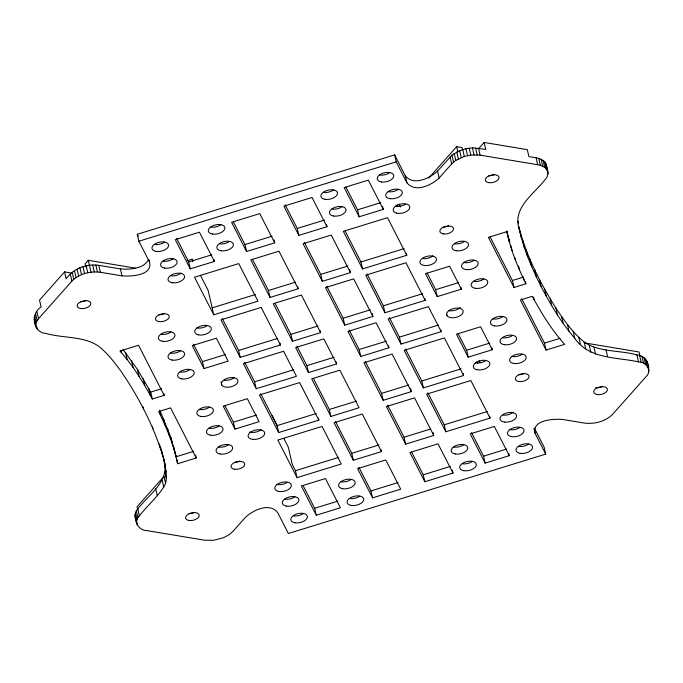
<?xml version="1.0" encoding="UTF-8"?>
<svg xmlns="http://www.w3.org/2000/svg" width="683" height="683" viewBox="0 0 683 683"><rect width="100%" height="100%" fill="white"/><g stroke="black" fill="none" stroke-linecap="round" stroke-linejoin="round"><path stroke-width="1.02" d="M136.66 523.332C135.149 518.628 133.637 512.779 137.77 508.903C149.551 493.698 171.629 480.098 163.365 457.823C165.303 466.19 167.42 474.924 165.593 483.496C159.318 495.935 147.776 504.899 139.366 515.844C132.733 521.761 139.366 530.7 146.913 530.606L204.49 540.193L213.796 540.27L223.35 537.769L228.814 534.909L232.92 531.425L245.453 517.304C253.291 510.013 269.554 502.21 277.691 512.617L288.371 533.491L545.726 454.11L544.138 447.169L534.422 428.19M160.488 446.767L162.981 456.645C153.897 426.337 139.153 397.882 121.369 371.8C114.744 362.596 107.683 353.538 98.83 346.366C83.608 335.797 63.246 338.418 46.068 333.466C32.75 332.664 30.274 313.463 41.108 307.06L39.52 300.119L64.578 271.877L72.372 273.174M35.815 326.192L36.173 322.487L38.521 318.705L71.928 281.055C79.202 273.721 90.31 270.972 100.367 272.278L121.958 275.872C130.829 276.598 152.898 275.582 149.543 262.101L138.862 241.227L137.274 234.286L394.629 154.896L405.309 175.779C413.446 186.177 429.709 178.383 437.547 171.091L451.933 155.169L459.65 150.627L465.943 148.689L472.44 147.852L485.707 149.398L484.119 142.457L527.302 149.645L528.89 156.586C534.635 157.756 542.311 157.619 545.751 163.348C547.45 168.513 549.841 175.087 545.23 179.484C533.449 194.689 511.371 208.298 519.635 230.564C523.963 250.098 532.108 268.539 541.03 286.365C550.575 304.703 561.272 322.615 574.77 338.35C589.079 359.232 616.629 357.072 638.52 361.87C646.067 361.777 652.7 370.715 646.067 376.632L612.66 414.282C605.394 421.607 594.278 424.356 584.221 423.05L562.63 419.456C553.768 418.73 531.69 419.755 535.045 433.227L545.726 454.11M148.638 259.497C143.532 269.068 130.018 269.606 120.37 268.931L98.779 265.337C86.553 263.604 73.286 268.445 66.166 278.818L64.578 271.877M135.61 268.171L88.278 260.291L85.144 263.826L85.827 266.797M164.176 476.239L137.027 506.829L137.71 509.808M428.796 178.041L456.637 146.657L462.041 147.562L462.493 149.543M394.629 154.896L396.217 161.837L406.897 182.72C415.033 193.118 431.297 185.324 439.135 178.032L451.668 163.911L455.774 160.42L464.32 156.467L470.792 155.067L480.098 155.143L537.675 164.723C541.858 165.448 546.852 167.412 547.928 171.996M478.689 148.578L484.119 142.457M138.862 241.227L396.217 161.837M187.142 260.752L192.171 259.199L193.135 261.102M176.615 238.367L188.67 261.939L211.79 254.81M233.39 221.949L244.966 244.574L272.107 236.198M285.187 204.883L297.242 228.446L324.382 220.08M345.982 187.219L357.559 209.843L380.679 202.706M214.385 261.435L199.436 232.211L175.309 239.656L190.258 268.88L214.385 261.435L213.933 259.455M274.703 242.832L259.753 213.608L231.605 222.291L246.554 251.515L274.703 242.832L274.02 239.861M326.978 226.705L312.029 197.481L283.88 206.164L298.83 235.387L326.978 226.705L326.525 224.724M383.274 209.339L368.325 180.116L344.198 187.56L359.147 216.784L383.274 209.339L382.591 206.368M212.157 307.871L255.391 294.535M252.599 259.497L268.453 290.506L295.602 282.13M304.396 242.439L320.728 274.378L347.878 266.003M345.086 230.974L360.94 261.973L404.174 248.638M213.753 314.812L257.986 301.16L238.76 263.587L194.527 277.23L213.753 314.812L208.187 290.514L200.418 275.334M298.198 288.764L278.971 251.182L250.823 259.864L270.05 297.446L298.198 288.764L297.737 286.775M350.473 272.637L331.246 235.054L303.098 243.737L322.325 281.319L350.473 272.637L349.79 269.657M406.769 255.271L387.543 217.689L343.31 231.332L362.536 268.914L406.769 255.271L406.308 253.282M193.494 344.181L202.416 361.631L225.535 354.503M222.265 318.526L238.606 350.464L277.81 338.375M275.027 303.337L290.881 334.346L318.022 325.97M326.815 286.279L343.156 318.218L370.297 309.843M367.027 273.874L383.368 305.813L422.572 293.716M427.191 273.149L435.643 289.686L458.763 282.557M204.004 368.572L228.131 361.128L216.391 338.17L192.264 345.607L204.004 368.572L202.416 361.631M280.406 345L261.188 307.427L220.976 319.832L240.194 357.405L280.406 345L279.953 343.02M320.617 332.604L301.399 295.022L273.251 303.704L292.469 341.287L320.617 332.604L320.165 330.615M372.892 316.477L353.674 278.895L325.526 287.577L344.744 325.159L372.892 316.477L372.218 313.497M425.168 300.349L405.95 262.776L365.738 275.172L384.956 312.754L425.168 300.349L424.715 298.369M461.358 289.182L449.61 266.225L425.483 273.661L437.231 296.627L461.358 289.182L460.905 287.202M122.966 349.414L137.42 369.358L150.721 392.076L161.589 388.729M490.181 237.018L512.421 280.508L523.289 277.153M164.168 395.363L138.538 345.256L119.969 350.994C132.878 365.422 143.123 382.036 152.309 399.017L164.168 395.363L163.715 393.382M525.867 283.786C517.859 267.104 510.534 249.841 506.957 231.614L488.379 237.343L514.009 287.449L525.867 283.786L525.415 281.806M244.659 362.297L254.622 381.78L293.835 369.691M296.934 346.17L306.898 365.653L334.047 357.286M349.209 330.043L359.173 349.534L386.322 341.159M389.421 317.638L399.384 337.129L438.597 325.031M256.219 388.721L296.431 376.316L283.616 351.267L243.404 363.672L256.219 388.721L254.622 381.78M336.642 363.911L323.827 338.862L295.679 347.545L308.494 372.594L336.642 363.911L336.181 361.93M388.917 347.792L376.102 322.735L347.954 331.417L360.769 356.475L388.917 347.792L388.456 345.803M441.192 331.665L428.378 306.616L388.166 319.012L400.981 344.07L441.192 331.665L440.731 329.676M224.929 405.642L233.39 422.171L256.509 415.042M458.156 333.697L466.609 350.225L489.737 343.097M234.978 429.112L259.105 421.667L247.357 398.71L223.23 406.146L234.978 429.112L233.39 422.171M492.332 349.722L480.584 326.764L456.457 334.2L468.205 357.166L492.332 349.722L491.871 347.741M193.639 451.352L176.043 456.782L170.963 437.709L160.215 411.106M260.71 393.681L277.05 425.62L316.255 413.531M313.471 378.493L329.326 409.493L356.466 401.126M365.26 361.427L381.601 393.374L408.741 384.999M405.471 349.022L421.812 380.969L461.016 368.871M521.727 298.702L544.462 343.131L560.103 338.307M175.779 455.091L177.631 463.723L196.209 457.994L195.526 455.015M318.85 420.156L299.632 382.582L259.42 394.987L278.638 432.561L318.85 420.156L318.398 418.175M330.913 416.434L359.062 407.751L339.844 370.177L311.696 378.86L330.913 416.434L329.326 409.493M411.337 391.632L392.119 354.05L363.971 362.733L383.189 400.315L411.337 391.632L410.654 388.653M463.612 375.505L444.394 337.923L404.182 350.328L423.4 387.91L463.612 375.505L463.159 373.516M546.05 350.072L564.628 344.343C551.71 329.906 541.474 313.292 532.279 296.311L520.42 299.974L546.05 350.072L544.462 343.131M283.906 438.546L288.277 447.083L292.256 464.44L295.457 470.707L338.683 457.371M335.413 421.394L351.754 453.333L378.894 444.966M387.688 405.267L404.029 437.214L430.162 429.146M427.899 392.862L444.24 424.809L487.466 411.473M297.045 477.648L341.278 463.996L322.06 426.423L277.827 440.065L297.045 477.648L295.457 470.707M381.49 451.591L362.272 414.018L334.124 422.7L353.342 460.274L381.49 451.591L381.037 449.61M433.765 435.472L414.547 397.89L386.399 406.573L405.617 444.155L433.765 435.472L433.082 432.493M490.061 418.098L470.843 380.525L426.61 394.168L445.828 431.75L490.061 418.098L489.609 416.118M303.107 485.656L314.675 508.28L337.795 501.143M358.916 467.343L370.971 490.915L398.112 482.54M411.67 452.163L423.247 474.787L450.387 466.412M471.509 432.612L483.564 456.184L506.684 449.047M316.263 515.221L340.39 507.776L325.441 478.552L301.314 485.997L316.263 515.221L314.675 508.28M372.559 497.856L400.708 489.173L385.758 459.941L357.61 468.632L372.559 497.856L370.971 490.915M452.983 473.046L438.034 443.822L409.885 452.505L424.835 481.728L452.983 473.046L452.308 470.075M509.279 455.681L494.33 426.457L470.203 433.893L485.152 463.125L509.279 455.681L508.826 453.7M584.332 342.866L639.023 351.976L639.937 355.945M518.79 226.671C526.158 255.707 540.074 282.702 555.851 308.007C564.013 320.301 572.67 332.604 584.17 342.029C599.392 352.59 619.754 349.978 636.932 354.929C644.385 355.348 648.884 361.999 648.773 369.144M446.887 315.401L447.485 316.246A8.469 4.593 -12.9 0 0 457.687 316.886A8.469 4.593 -12.9 0 0 463.023 310.654L462.818 310.261A8.469 4.593 -12.9 0 0 453.427 308.571A8.469 4.593 -12.9 0 0 446.571 314.47L446.887 315.401L446.434 313.42M221.702 384.87L221.565 384.674A8.469 4.593 -12.9 0 1 226.91 378.442A8.469 4.593 -12.9 0 1 237.112 379.091L238.017 380.858A8.469 4.593 -12.9 0 1 231.161 386.766A8.469 4.593 -12.9 0 1 221.77 385.075L221.019 381.891M399.12 204.149L400.579 207M479.21 360.718L480.183 362.622M277.597 426.209L272.261 415.776L272.73 417.817M137.274 234.286L138.248 236.181M196.209 457.994L170.579 407.888L158.721 411.55C166.729 428.224 174.054 445.495 177.631 463.723M135.072 516.391L137.249 525.048M34.227 319.251L36.404 327.9M507.981 235.746L509.825 241.748M506.769 231.016L509.262 241.688M161.393 449.704L164.953 464.764M646.596 360.487L648.184 367.428M648.85 370.963L647.185 362.203M645.512 358.934L647.1 365.875M643.958 357.568L645.546 364.509M641.977 356.432L643.565 363.373M639.612 355.544L641.209 362.485M636.932 354.929L638.52 361.87M605.975 349.679L607.571 356.62M593.971 347.195L595.559 354.136M589.258 345.367L590.846 352.308M545.751 163.348L547.339 170.289M546.648 167.873L548.005 173.823M544.667 161.794L546.255 168.735M543.113 160.428L544.71 167.369M584.17 342.029L585.766 348.97M541.132 159.284L542.729 166.225M538.776 158.396L540.364 165.337M578.783 337.317L580.379 344.258M536.087 157.782L537.675 164.723M573.182 331.409L574.77 338.35M567.436 324.451L569.024 331.392M561.631 316.596L563.219 323.537M555.851 308.007L557.439 314.948M550.174 298.847L551.762 305.788M544.675 289.268L546.263 296.209M539.442 279.424L541.03 286.365M534.55 269.469L536.138 276.41M530.076 259.574L531.673 266.515M526.115 249.876L527.703 256.817M522.734 240.553L524.322 247.494M518.038 221.292L518.491 223.281M520.019 231.75L521.607 238.691M518.73 226.602L519.635 230.564M533.577 297.071L534.26 300.042M523.332 277.042L524.015 280.021M518.585 266.029L519.49 269.998M515.016 258.191L515.477 260.172M510.901 245.726L512.037 250.687M506.769 231.315L507.221 233.304M512.421 280.508L514.009 287.449M478.51 148.202L480.098 155.143M475.564 147.878L477.161 154.819M472.44 147.852L474.028 154.793M533.91 428.275L535.045 433.227M469.204 148.126L470.792 155.067M465.943 148.689L467.531 155.63M462.733 149.526L464.32 156.467M459.65 150.627L461.238 157.568M456.637 146.657L457.772 151.617M456.782 151.959L458.37 158.9M454.186 153.479L455.774 160.42M451.933 155.169L453.521 162.11M450.08 156.97L451.668 163.911M437.547 171.091L439.135 178.032M477.195 361.298L477.665 363.339M466.609 350.225L468.205 357.166M483.564 456.184L485.152 463.125M435.643 289.686L437.231 296.627M405.309 175.779L406.897 182.72M397.105 204.721L397.574 206.77M444.24 424.809L445.828 431.75M421.812 380.969L423.4 387.91M399.384 337.129L400.981 344.07M423.247 474.787L424.835 481.728M383.368 305.813L384.956 312.754M357.559 209.843L359.147 216.784M404.029 437.214L405.617 444.155M360.94 261.973L362.536 268.914M381.601 393.374L383.189 400.315M359.173 349.534L360.769 356.475M343.156 318.218L344.744 325.159M320.728 274.378L322.325 281.319M351.754 453.333L353.342 460.274M297.242 228.446L298.83 235.387M306.898 365.653L308.494 372.594M290.881 334.346L292.469 341.287M268.453 290.506L270.05 297.446M244.966 244.574L246.554 251.515M277.05 425.62L278.638 432.561M238.606 350.464L240.194 357.405M192.171 259.199L192.64 261.239M188.67 261.939L190.258 268.88M149.09 260.121L149.543 262.101M173.738 446.708L175.326 453.649M170.963 437.709L172.551 444.65M167.523 428.224L169.119 435.165M163.51 418.397L165.098 425.338M159.438 410.355L160.573 415.315M150.721 392.076L152.309 399.017M148.74 388.354L150.328 395.295M120.37 268.931L121.958 275.872M164.509 465.114L166.097 472.055M159.361 443.873L160.266 447.843M164.748 471.407L166.336 478.348M143.174 378.655L144.762 385.596M164.005 476.555L165.593 483.496M152.463 426.841L152.924 428.822M137.42 369.358L139.008 376.299M162.195 480.388L163.783 487.329M143.106 406.991L143.558 408.972M131.537 360.633L133.125 367.574M125.604 352.607L127.192 359.548M155.656 488.593L157.244 495.534M120.814 350.379L121.267 352.36M98.779 265.337L100.367 272.278M95.833 265.013L97.421 271.954M92.709 264.987L94.297 271.928M88.278 260.291L91.061 272.201M86.203 265.824L87.8 272.765M82.993 266.669L84.581 273.61M137.77 508.903L139.366 515.844M136.361 510.782L137.949 517.723M79.92 267.77L81.508 274.711M135.43 512.685L137.018 519.626M134.995 514.572L136.583 521.513M77.042 269.093L78.63 276.034M74.447 270.622L76.035 277.563M72.193 272.304L73.79 279.245M70.34 274.114L71.928 281.055M36.933 311.764L38.521 318.705M35.516 313.642L37.104 320.583M34.585 315.546L36.173 322.487M37.036 327.473L37.488 329.462M34.15 317.433L35.738 324.374M546.34 165.055L546.417 166.874M494.014 174.617A6.992 3.782 -12.9 0 1 488.797 175.821M448.535 225.86A6.992 3.782 -12.9 0 1 443.327 227.072M405.267 204.328A8.469 4.593 -12.9 0 1 395.15 206.206M432.937 255.818A8.469 4.593 -12.9 0 1 423.033 258.592M389.754 172.671A8.469 4.593 -12.9 0 1 379.705 175.002M333.458 190.036A8.469 4.593 -12.9 0 1 323.409 192.375M398.3 189.379A8.469 4.593 -12.9 0 1 388.251 191.71M342.004 206.744A8.469 4.593 -12.9 0 1 331.955 209.075M474.13 260.249A8.469 4.593 -12.9 0 1 464.081 262.579M483.735 279.04A8.469 4.593 -12.9 0 1 473.686 281.37M464.517 241.458A8.469 4.593 -12.9 0 1 454.468 243.788M85.845 300.529A6.992 3.782 -12.9 0 1 80.628 301.732M164.202 313.574A6.992 3.782 -12.9 0 1 158.985 314.778M181.055 273.098A8.469 4.593 -12.9 0 1 171.151 275.864M206.778 325.987A8.469 4.593 -12.9 0 1 196.661 327.857M164.569 242.141A8.469 4.593 -12.9 0 1 154.52 244.471M220.865 224.775A8.469 4.593 -12.9 0 1 210.816 227.106M173.115 258.84A8.469 4.593 -12.9 0 1 163.066 261.171M229.411 241.475A8.469 4.593 -12.9 0 1 219.363 243.805M180.585 350.797A8.469 4.593 -12.9 0 1 170.537 353.128M190.19 369.588A8.469 4.593 -12.9 0 1 180.141 371.919M170.972 332.015A8.469 4.593 -12.9 0 1 160.923 334.346M234.26 377.631A8.469 4.593 -12.9 0 1 224.289 380.218M194.237 512.429A6.992 3.782 -12.9 0 1 189.029 513.642M239.707 461.187A6.992 3.782 -12.9 0 1 234.5 462.4M286.869 482.557A8.469 4.593 -12.9 0 1 276.752 484.435M261.145 429.667A8.469 4.593 -12.9 0 1 249.423 432.066M303.397 513.531A8.469 4.593 -12.9 0 1 293.349 515.861M359.693 496.165A8.469 4.593 -12.9 0 1 349.645 498.496M294.851 496.831A8.469 4.593 -12.9 0 1 284.802 499.162M351.147 479.466A8.469 4.593 -12.9 0 1 341.099 481.797M219.03 425.953A8.469 4.593 -12.9 0 1 208.981 428.284M209.416 407.162A8.469 4.593 -12.9 0 1 199.368 409.501M228.634 444.744A8.469 4.593 -12.9 0 1 218.586 447.075M460.291 307.418A8.469 4.593 -12.9 0 1 448.782 310.637M602.406 386.518A6.992 3.782 -12.9 0 1 595.542 387.603M524.049 373.473A6.992 3.782 -12.9 0 1 518.841 374.685M513.027 412.395A8.469 4.593 -12.9 0 1 503.123 415.162M485.357 360.906A8.469 4.593 -12.9 0 1 475.24 362.775M528.582 444.061A8.469 4.593 -12.9 0 1 518.534 446.392M472.286 461.426A8.469 4.593 -12.9 0 1 462.237 463.766M520.036 427.362A8.469 4.593 -12.9 0 1 509.988 429.692M463.74 444.727A8.469 4.593 -12.9 0 1 453.691 447.058M512.566 335.404A8.469 4.593 -12.9 0 1 502.526 337.735M502.961 316.613A8.469 4.593 -12.9 0 1 492.913 318.944M522.179 354.195A8.469 4.593 -12.9 0 1 512.13 356.526M488.738 182.643A6.992 3.782 -12.9 0 0 499.042 177.674A6.992 3.782 -12.9 0 0 488.763 175.966A6.992 3.782 -12.9 0 0 488.738 182.643M443.267 233.885A6.992 3.782 -12.9 0 0 453.572 228.916A6.992 3.782 -12.9 0 0 443.293 227.208A6.992 3.782 -12.9 0 0 443.267 233.885M396.738 213.147A8.469 4.593 -12.9 0 0 409.783 207.632A8.469 4.593 -12.9 0 0 397.958 204.891A8.469 4.593 -12.9 0 0 396.738 213.147M424.621 265.533A8.469 4.593 -12.9 0 0 436.488 259.045A8.469 4.593 -12.9 0 0 423.46 257.653A8.469 4.593 -12.9 0 0 424.621 265.533M333.543 216.016A8.469 4.593 -12.9 0 0 346.042 209.988A8.469 4.593 -12.9 0 0 333.577 207.914A8.469 4.593 -12.9 0 0 333.543 216.016M325.006 199.316A8.469 4.593 -12.9 0 0 337.504 193.289A8.469 4.593 -12.9 0 0 325.031 191.214A8.469 4.593 -12.9 0 0 325.006 199.316M381.302 181.943A8.469 4.593 -12.9 0 0 393.801 175.924A8.469 4.593 -12.9 0 0 381.327 173.849A8.469 4.593 -12.9 0 0 381.302 181.943M389.839 198.651A8.469 4.593 -12.9 0 0 402.338 192.623A8.469 4.593 -12.9 0 0 389.873 190.548A8.469 4.593 -12.9 0 0 389.839 198.651M465.669 269.52A8.469 4.593 -12.9 0 0 478.168 263.501A8.469 4.593 -12.9 0 0 465.704 261.427A8.469 4.593 -12.9 0 0 465.669 269.52M475.283 288.311A8.469 4.593 -12.9 0 0 487.782 282.284A8.469 4.593 -12.9 0 0 475.308 280.209A8.469 4.593 -12.9 0 0 475.283 288.311M456.056 250.729A8.469 4.593 -12.9 0 0 468.555 244.71A8.469 4.593 -12.9 0 0 456.09 242.636A8.469 4.593 -12.9 0 0 456.056 250.729M80.568 308.554A6.992 3.782 -12.9 0 0 90.882 303.585A6.992 3.782 -12.9 0 0 80.594 301.877A6.992 3.782 -12.9 0 0 80.568 308.554M158.926 321.599A6.992 3.782 -12.9 0 0 169.239 316.63A6.992 3.782 -12.9 0 0 158.951 314.914A6.992 3.782 -12.9 0 0 158.926 321.599M172.739 282.805A8.469 4.593 -12.9 0 0 184.606 276.325A8.469 4.593 -12.9 0 0 171.587 274.925A8.469 4.593 -12.9 0 0 172.739 282.805M198.249 334.798A8.469 4.593 -12.9 0 0 211.295 329.283A8.469 4.593 -12.9 0 0 199.47 326.542A8.469 4.593 -12.9 0 0 198.249 334.798M220.951 250.746A8.469 4.593 -12.9 0 0 233.449 244.727A8.469 4.593 -12.9 0 0 220.985 242.644A8.469 4.593 -12.9 0 0 220.951 250.746M212.413 234.047A8.469 4.593 -12.9 0 0 224.912 228.02A8.469 4.593 -12.9 0 0 212.439 225.945A8.469 4.593 -12.9 0 0 212.413 234.047M156.117 251.412A8.469 4.593 -12.9 0 0 168.616 245.385A8.469 4.593 -12.9 0 0 156.142 243.31A8.469 4.593 -12.9 0 0 156.117 251.412M164.654 268.112A8.469 4.593 -12.9 0 0 177.153 262.093A8.469 4.593 -12.9 0 0 164.688 260.018A8.469 4.593 -12.9 0 0 164.654 268.112M172.125 360.069A8.469 4.593 -12.9 0 0 184.623 354.05A8.469 4.593 -12.9 0 0 172.159 351.976A8.469 4.593 -12.9 0 0 172.125 360.069M181.738 378.86A8.469 4.593 -12.9 0 0 194.237 372.841A8.469 4.593 -12.9 0 0 181.763 370.767A8.469 4.593 -12.9 0 0 181.738 378.86M162.511 341.287A8.469 4.593 -12.9 0 0 175.01 335.259A8.469 4.593 -12.9 0 0 162.545 333.184A8.469 4.593 -12.9 0 0 162.511 341.287M188.96 520.455A6.992 3.782 -12.9 0 0 199.274 515.486A6.992 3.782 -12.9 0 0 188.986 513.778A6.992 3.782 -12.9 0 0 188.96 520.455M234.431 469.212A6.992 3.782 -12.9 0 0 244.745 464.244A6.992 3.782 -12.9 0 0 234.465 462.536A6.992 3.782 -12.9 0 0 234.431 469.212M278.34 491.376A8.469 4.593 -12.9 0 0 291.385 485.852A8.469 4.593 -12.9 0 0 279.56 483.112A8.469 4.593 -12.9 0 0 278.34 491.376M252.83 439.382A8.469 4.593 -12.9 0 0 264.697 432.894A8.469 4.593 -12.9 0 0 251.668 431.502A8.469 4.593 -12.9 0 0 252.83 439.382M342.687 488.738A8.469 4.593 -12.9 0 0 355.186 482.71A8.469 4.593 -12.9 0 0 342.721 480.636A8.469 4.593 -12.9 0 0 342.687 488.738M351.233 505.437A8.469 4.593 -12.9 0 0 363.732 499.41A8.469 4.593 -12.9 0 0 351.267 497.335A8.469 4.593 -12.9 0 0 351.233 505.437M294.936 522.802A8.469 4.593 -12.9 0 0 307.435 516.775A8.469 4.593 -12.9 0 0 294.971 514.7A8.469 4.593 -12.9 0 0 294.936 522.802M286.399 506.103A8.469 4.593 -12.9 0 0 298.889 500.076A8.469 4.593 -12.9 0 0 286.425 498.001A8.469 4.593 -12.9 0 0 286.399 506.103M210.569 435.225A8.469 4.593 -12.9 0 0 223.068 429.206A8.469 4.593 -12.9 0 0 210.603 427.131A8.469 4.593 -12.9 0 0 210.569 435.225M200.956 416.442A8.469 4.593 -12.9 0 0 213.455 410.415A8.469 4.593 -12.9 0 0 200.99 408.34A8.469 4.593 -12.9 0 0 200.956 416.442M220.182 454.016A8.469 4.593 -12.9 0 0 232.672 447.997A8.469 4.593 -12.9 0 0 220.208 445.922A8.469 4.593 -12.9 0 0 220.182 454.016M597.13 394.543A6.992 3.782 -12.9 0 0 607.443 389.575A6.992 3.782 -12.9 0 0 597.155 387.867A6.992 3.782 -12.9 0 0 597.13 394.543M518.773 381.507A6.992 3.782 -12.9 0 0 529.086 376.538A6.992 3.782 -12.9 0 0 518.798 374.822A6.992 3.782 -12.9 0 0 518.773 381.507M504.711 422.103A8.469 4.593 -12.9 0 0 516.579 415.623A8.469 4.593 -12.9 0 0 503.559 414.222A8.469 4.593 -12.9 0 0 504.711 422.103M476.828 369.716A8.469 4.593 -12.9 0 0 489.873 364.201A8.469 4.593 -12.9 0 0 478.049 361.461A8.469 4.593 -12.9 0 0 476.828 369.716M455.279 453.999A8.469 4.593 -12.9 0 0 467.778 447.98A8.469 4.593 -12.9 0 0 455.313 445.905A8.469 4.593 -12.9 0 0 455.279 453.999M463.825 470.707A8.469 4.593 -12.9 0 0 476.324 464.679A8.469 4.593 -12.9 0 0 463.859 462.604A8.469 4.593 -12.9 0 0 463.825 470.707M520.122 453.333A8.469 4.593 -12.9 0 0 532.62 447.314A8.469 4.593 -12.9 0 0 520.156 445.239A8.469 4.593 -12.9 0 0 520.122 453.333M511.576 436.633A8.469 4.593 -12.9 0 0 524.074 430.614A8.469 4.593 -12.9 0 0 511.61 428.54A8.469 4.593 -12.9 0 0 511.576 436.633M504.114 344.676A8.469 4.593 -12.9 0 0 516.613 338.648A8.469 4.593 -12.9 0 0 504.148 336.574A8.469 4.593 -12.9 0 0 504.114 344.676M494.501 325.885A8.469 4.593 -12.9 0 0 506.999 319.866A8.469 4.593 -12.9 0 0 494.535 317.791A8.469 4.593 -12.9 0 0 494.501 325.885M513.727 363.467A8.469 4.593 -12.9 0 0 526.217 357.44A8.469 4.593 -12.9 0 0 513.753 355.365A8.469 4.593 -12.9 0 0 513.727 363.467"/></g></svg>
